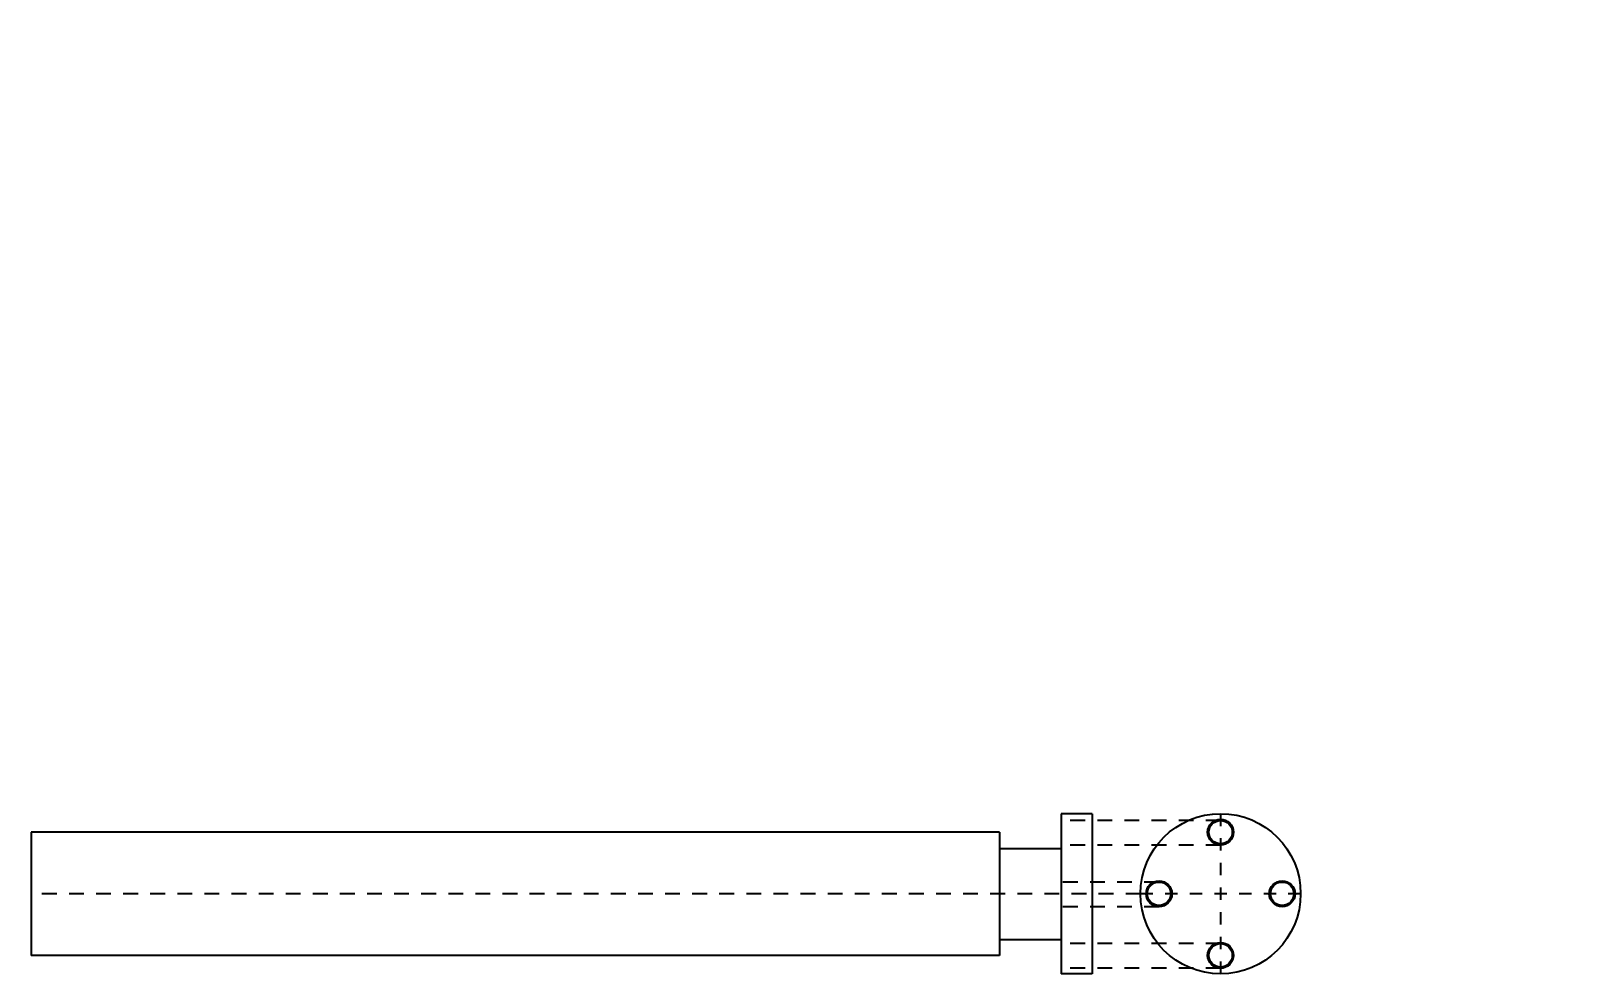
# Model space of a CAD drawing. Extents: x -37.3 to -24.7, y -9.3 to -1.6.
import ezdxf

# ---------------------------------------------------------------- set-up
doc = ezdxf.new("R2010")
doc.units = 0
doc.header["$LTSCALE"] = 0.1
doc.header["$MEASUREMENT"] = 0
doc.linetypes.add('ACAD_ISO02W100', pattern=[15, 12, -3])
doc.linetypes.add('DASHEDX2', pattern=[1.5, 1, -0.5])
doc.layers.get('0').update_dxf_attribs({"linetype": 'CONTINUOUS'})

msp = doc.modelspace()

# ---------------------------------------------------------------- linework, layer by layer
at = {"ltscale": 0.1}
for p, q in [((-28.7, -7.979), (-28.95, -7.979)), ((-28.95, -7.979), (-28.95, -9.279)), ((-28.7, -7.979), (-28.95, -7.979)), ((-28.7, -7.979), (-28.7, -9.279)), ((-29.45, -8.129), (-37.313, -8.129)), ((-37.313, -8.129), (-37.313, -9.129)), ((-29.45, -8.129), (-29.45, -9.129)), ((-28.95, -8.264), (-29.45, -8.264)), ((-28.95, -9.004), (-29.45, -9.004)), ((-28.95, -9.034), (-28.95, -9.064)), ((-29.45, -9.129), (-37.313, -9.129)), ((-28.7, -9.279), (-28.95, -9.279))]:
    msp.add_line(p, q, dxfattribs=at)
at = {"linetype": 'ACAD_ISO02W100', "ltscale": 0.1}
for p, q in [((-27.656, -8.034), (-28.95, -8.034)), ((-27.656, -8.234), (-28.95, -8.234)), ((-28.156, -8.534), (-28.95, -8.534)), ((-28.306, -8.629), (-37.313, -8.629)), ((-28.156, -8.734), (-28.95, -8.734)), ((-27.656, -9.034), (-28.95, -9.034)), ((-27.656, -9.234), (-28.95, -9.234))]:
    msp.add_line(p, q, dxfattribs=at)
at = {"linetype": 'DASHEDX2'}
for p, q in [((-27.656, -7.979), (-27.656, -9.279)), ((-27.006, -8.629), (-28.306, -8.629))]:
    msp.add_line(p, q, dxfattribs=at)
for centre, radius in [((-27.656, -8.629), 0.65), ((-27.656, -8.129), 0.105), ((-27.656, -8.129), 0.095), ((-28.156, -8.629), 0.105), ((-28.156, -8.629), 0.095), ((-27.156, -8.629), 0.105), ((-27.156, -8.629), 0.095), ((-27.656, -9.129), 0.105), ((-27.656, -9.129), 0.095)]:
    msp.add_circle(centre, radius)

# ---------------------------------------------------------------- texts
at = {"char_height": 0.18, "attachment_point": 6}
for insert in [(-24.658, -1.627), (-25.093, -1.681)]:
    msp.add_mtext('\\A1;', dxfattribs=dict(at, insert=insert))

doc.saveas('drawing.dxf')
